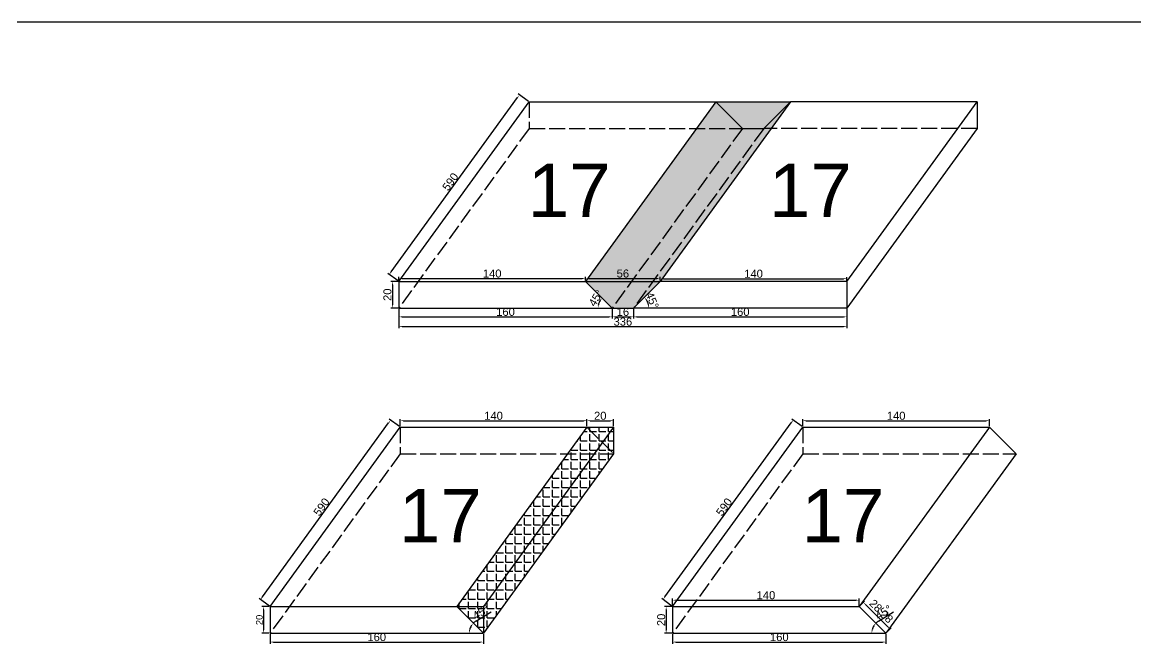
# Model space of a CAD drawing. Header units: millimetres. Extents: x 1455 to 24185, y -7314 to 4772.
# Drawn here: x 16924 to 17759, y 3893 to 4358 of the extents above; entities that cross this region are included whole.
import ezdxf

# ---------------------------------------------------------------- set-up
doc = ezdxf.new("R2010")
doc.units = ezdxf.units.MM
doc.linetypes.add('ACAD_ISO02W100', pattern=[15, 12, -3])
doc.layers.add('尺寸标注', color=6, linetype='Continuous')
doc.layers.add('标号', color=4, linetype='Continuous')
doc.styles.get("Standard").update_dxf_attribs({"font": 'arial.ttf'})
doc.dimstyles.new('ISO-25', dxfattribs={"dimtxt": 5, "dimasz": 2.5, "dimexe": 1.25, "dimexo": 0.625, "dimtad": 1, "dimtxsty": 'Standard', "dimcen": 2.5, "dimadec": 0, "dimazin": 0, "dimtfac": 1, "dimtmove": 0, "dimatfit": 3, "dimfxl": 1, "dimarcsym": 0})
doc.dimstyles.new('ISO-25-old', dxfattribs={"dimtxt": 6, "dimasz": 2.5, "dimexe": 1.25, "dimexo": 0.625, "dimtad": 1, "dimtxsty": 'Standard', "dimcen": 2.5, "dimadec": 0, "dimazin": 0, "dimtfac": 1, "dimtmove": 0, "dimatfit": 3, "dimfxl": 1, "dimarcsym": 0})

# ---------------------------------------------------------------- blocks, each defined once
blk = doc.blocks.new('*D1871')
at = {"layer": 'Defpoints', "color": 0, "transparency": 16777216}
for p in [(17206.86, 4144.15), (17366.86, 4144.15), (17366.86, 4137.57)]:
    blk.add_point(p, dxfattribs=at)
at = {"layer": '尺寸标注', "color": 0, "lineweight": -2, "transparency": 16777216}
for p, q in [((17206.86, 4143.52), (17206.86, 4136.32)), ((17366.86, 4143.52), (17366.86, 4136.32)), ((17209.36, 4137.57), (17364.36, 4137.57))]:
    blk.add_line(p, q, dxfattribs=at)
at = {"layer": '尺寸标注', "color": 0, "transparency": 16777216}
for points in [[(17209.36, 4137.98), (17209.36, 4137.15), (17206.86, 4137.57)], [(17364.36, 4137.98), (17364.36, 4137.15), (17366.86, 4137.57)]]:
    blk.add_solid(points, dxfattribs=at)
at = {"layer": '尺寸标注', "color": 0, "transparency": 16777216, "insert": (17286.86, 4141.26), "char_height": 6, "attachment_point": 5}
blk.add_mtext('160', dxfattribs=at)
blk = doc.blocks.new('*D1872')
at = {"layer": 'Defpoints', "color": 0, "transparency": 16777216}
for p in [(17366.86, 4144.15), (17382.86, 4144.15), (17382.86, 4137.57)]:
    blk.add_point(p, dxfattribs=at)
at = {"layer": '尺寸标注', "color": 0, "lineweight": -2, "transparency": 16777216}
for p, q in [((17366.86, 4143.52), (17366.86, 4136.32)), ((17382.86, 4143.52), (17382.86, 4136.32)), ((17369.36, 4137.57), (17380.36, 4137.57))]:
    blk.add_line(p, q, dxfattribs=at)
at = {"layer": '尺寸标注', "color": 0, "transparency": 16777216}
for points in [[(17369.36, 4137.98), (17369.36, 4137.15), (17366.86, 4137.57)], [(17380.36, 4137.98), (17380.36, 4137.15), (17382.86, 4137.57)]]:
    blk.add_solid(points, dxfattribs=at)
at = {"layer": '尺寸标注', "color": 0, "transparency": 16777216, "insert": (17374.86, 4141.26), "char_height": 6, "attachment_point": 5}
blk.add_mtext('16', dxfattribs=at)
blk = doc.blocks.new('*D1873')
at = {"layer": 'Defpoints', "color": 0, "transparency": 16777216}
for p in [(17382.86, 4144.15), (17542.86, 4144.15), (17542.86, 4137.57)]:
    blk.add_point(p, dxfattribs=at)
at = {"layer": '尺寸标注', "color": 0, "lineweight": -2, "transparency": 16777216}
for p, q in [((17382.86, 4143.52), (17382.86, 4136.32)), ((17542.86, 4143.52), (17542.86, 4136.32)), ((17385.36, 4137.57), (17540.36, 4137.57))]:
    blk.add_line(p, q, dxfattribs=at)
at = {"layer": '尺寸标注', "color": 0, "transparency": 16777216}
for points in [[(17385.36, 4137.98), (17385.36, 4137.15), (17382.86, 4137.57)], [(17540.36, 4137.98), (17540.36, 4137.15), (17542.86, 4137.57)]]:
    blk.add_solid(points, dxfattribs=at)
at = {"layer": '尺寸标注', "color": 0, "transparency": 16777216, "insert": (17462.86, 4141.26), "char_height": 6, "attachment_point": 5}
blk.add_mtext('160', dxfattribs=at)
blk = doc.blocks.new('*D1874')
at = {"layer": 'Defpoints', "color": 0, "transparency": 16777216}
for p in [(17206.86, 4164.15), (17202.03, 4144.15), (17206.86, 4144.15)]:
    blk.add_point(p, dxfattribs=at)
at = {"layer": '尺寸标注', "color": 0, "lineweight": -2, "transparency": 16777216}
for p, q in [((17206.24, 4164.15), (17200.78, 4164.15)), ((17202.03, 4161.65), (17202.03, 4146.65)), ((17206.24, 4144.15), (17200.78, 4144.15))]:
    blk.add_line(p, q, dxfattribs=at)
at = {"layer": '尺寸标注', "color": 0, "transparency": 16777216}
for points in [[(17201.61, 4161.65), (17202.44, 4161.65), (17202.03, 4164.15)], [(17201.61, 4146.65), (17202.44, 4146.65), (17202.03, 4144.15)]]:
    blk.add_solid(points, dxfattribs=at)
at = {"layer": '尺寸标注', "color": 0, "transparency": 16777216, "insert": (17198.34, 4154.15), "char_height": 6, "attachment_point": 5, "rotation": 90}
blk.add_mtext('20', dxfattribs=at)
blk = doc.blocks.new('*D1875')
at = {"layer": 'Defpoints', "color": 0, "transparency": 16777216}
for p in [(17297.29, 4303.81), (17304.48, 4298.59), (17206.86, 4164.15)]:
    blk.add_point(p, dxfattribs=at)
at = {"layer": '尺寸标注', "color": 0, "lineweight": -2, "transparency": 16777216}
for p, q in [((17201.14, 4171.39), (17295.82, 4301.79)), ((17303.98, 4298.96), (17296.28, 4304.55)), ((17206.35, 4164.51), (17198.66, 4170.1))]:
    blk.add_line(p, q, dxfattribs=at)
at = {"layer": '尺寸标注', "color": 0, "transparency": 16777216}
for points in [[(17295.48, 4302.04), (17296.16, 4301.55), (17297.29, 4303.81)], [(17200.8, 4171.64), (17201.48, 4171.15), (17199.67, 4169.37)]]:
    blk.add_solid(points, dxfattribs=at)
at = {"layer": '尺寸标注', "color": 0, "transparency": 16777216, "insert": (17245.5, 4238.76), "char_height": 6, "attachment_point": 5, "rotation": 54.01682}
blk.add_mtext('590', dxfattribs=at)
blk = doc.blocks.new('*D1876')
at = {"layer": 'Defpoints', "color": 0, "transparency": 16777216}
for p in [(17206.86, 4164.15), (17346.86, 4166.3), (17346.86, 4164.15)]:
    blk.add_point(p, dxfattribs=at)
at = {"layer": '尺寸标注', "color": 0, "lineweight": -2, "transparency": 16777216}
for p, q in [((17206.86, 4164.77), (17206.86, 4167.55)), ((17346.86, 4164.77), (17346.86, 4167.55)), ((17209.36, 4166.3), (17344.36, 4166.3))]:
    blk.add_line(p, q, dxfattribs=at)
at = {"layer": '尺寸标注', "color": 0, "transparency": 16777216}
for points in [[(17209.36, 4166.72), (17209.36, 4165.89), (17206.86, 4166.3)], [(17344.36, 4166.72), (17344.36, 4165.89), (17346.86, 4166.3)]]:
    blk.add_solid(points, dxfattribs=at)
at = {"layer": '尺寸标注', "color": 0, "transparency": 16777216, "insert": (17276.86, 4169.99), "char_height": 6, "attachment_point": 5}
blk.add_mtext('140', dxfattribs=at)
blk = doc.blocks.new('*D1877')
at = {"layer": 'Defpoints', "color": 0, "transparency": 16777216}
for p in [(17346.86, 4164.15), (17206.86, 4144.15), (17356.55, 4146.91), (17366.86, 4144.15), (17366.86, 4144.15)]:
    blk.add_point(p, dxfattribs=at)
at = {"layer": '尺寸标注', "color": 0, "lineweight": -2, "transparency": 16777216}
blk.add_arc((17366.86, 4144.15), 10.68, 148.44574, 166.55426, dxfattribs=at)
at = {"layer": '尺寸标注', "color": 0, "transparency": 16777216}
for points in [[(17357.43, 4149.99), (17358.09, 4149.48), (17359.31, 4151.7)], [(17356.89, 4146.58), (17356.06, 4146.68), (17356.18, 4144.15)]]:
    blk.add_solid(points, dxfattribs=at)
at = {"layer": '尺寸标注', "color": 0, "transparency": 16777216, "insert": (17354.63, 4151.66), "char_height": 6, "attachment_point": 5, "rotation": 58.44574}
blk.add_mtext('45°', dxfattribs=at)
blk = doc.blocks.new('*D1878')
at = {"layer": 'Defpoints', "color": 0, "transparency": 16777216}
for p in [(17402.86, 4164.15), (17382.86, 4144.15), (17382.86, 4144.15), (17393.94, 4147.11), (17542.86, 4144.15)]:
    blk.add_point(p, dxfattribs=at)
at = {"layer": '尺寸标注', "color": 0, "lineweight": -2, "transparency": 16777216}
blk.add_arc((17382.86, 4144.15), 11.47, 12.51393, 32.48607, dxfattribs=at)
at = {"layer": '尺寸标注', "color": 0, "transparency": 16777216}
for points in [[(17392.21, 4150.05), (17392.86, 4150.57), (17390.97, 4152.26)], [(17394.47, 4146.68), (17393.64, 4146.59), (17394.33, 4144.15)]]:
    blk.add_solid(points, dxfattribs=at)
at = {"layer": '尺寸标注', "color": 0, "transparency": 16777216, "insert": (17396.85, 4149.94), "char_height": 6, "attachment_point": 5, "rotation": 292.5}
blk.add_mtext('45°', dxfattribs=at)
blk = doc.blocks.new('*D1879')
at = {"layer": 'Defpoints', "color": 0, "transparency": 16777216}
for p in [(17346.86, 4164.15), (17402.86, 4166.3), (17402.86, 4164.15)]:
    blk.add_point(p, dxfattribs=at)
at = {"layer": '尺寸标注', "color": 0, "lineweight": -2, "transparency": 16777216}
for p, q in [((17346.86, 4164.77), (17346.86, 4167.55)), ((17402.86, 4164.77), (17402.86, 4167.55)), ((17349.36, 4166.3), (17400.36, 4166.3))]:
    blk.add_line(p, q, dxfattribs=at)
at = {"layer": '尺寸标注', "color": 0, "transparency": 16777216}
for points in [[(17349.36, 4166.72), (17349.36, 4165.89), (17346.86, 4166.3)], [(17400.36, 4166.72), (17400.36, 4165.89), (17402.86, 4166.3)]]:
    blk.add_solid(points, dxfattribs=at)
at = {"layer": '尺寸标注', "color": 0, "transparency": 16777216, "insert": (17374.86, 4169.99), "char_height": 6, "attachment_point": 5}
blk.add_mtext('56', dxfattribs=at)
blk = doc.blocks.new('*D1880')
at = {"layer": 'Defpoints', "color": 0, "transparency": 16777216}
for p in [(17402.86, 4164.15), (17542.86, 4166.16), (17542.86, 4164.15)]:
    blk.add_point(p, dxfattribs=at)
at = {"layer": '尺寸标注', "color": 0, "lineweight": -2, "transparency": 16777216}
for p, q in [((17402.86, 4164.77), (17402.86, 4167.41)), ((17542.86, 4164.77), (17542.86, 4167.41)), ((17405.36, 4166.16), (17540.36, 4166.16))]:
    blk.add_line(p, q, dxfattribs=at)
at = {"layer": '尺寸标注', "color": 0, "transparency": 16777216}
for points in [[(17405.36, 4166.58), (17405.36, 4165.75), (17402.86, 4166.16)], [(17540.36, 4166.58), (17540.36, 4165.75), (17542.86, 4166.16)]]:
    blk.add_solid(points, dxfattribs=at)
at = {"layer": '尺寸标注', "color": 0, "transparency": 16777216, "insert": (17472.86, 4169.85), "char_height": 6, "attachment_point": 5}
blk.add_mtext('140', dxfattribs=at)
blk = doc.blocks.new('*D1881')
at = {"layer": 'Defpoints', "color": 0, "transparency": 16777216}
for p in [(17206.86, 4144.15), (17542.86, 4144.15), (17542.86, 4130.26)]:
    blk.add_point(p, dxfattribs=at)
at = {"layer": '尺寸标注', "color": 0, "lineweight": -2, "transparency": 16777216}
for p, q in [((17206.86, 4143.52), (17206.86, 4129.01)), ((17542.86, 4143.52), (17542.86, 4129.01)), ((17209.36, 4130.26), (17540.36, 4130.26))]:
    blk.add_line(p, q, dxfattribs=at)
at = {"layer": '尺寸标注', "color": 0, "transparency": 16777216}
for points in [[(17209.36, 4130.68), (17209.36, 4129.85), (17206.86, 4130.26)], [(17540.36, 4130.68), (17540.36, 4129.85), (17542.86, 4130.26)]]:
    blk.add_solid(points, dxfattribs=at)
at = {"layer": '尺寸标注', "color": 0, "transparency": 16777216, "insert": (17374.86, 4133.95), "char_height": 6, "attachment_point": 5}
blk.add_mtext('336', dxfattribs=at)
blk = doc.blocks.new('*D1882')
at = {"layer": 'Defpoints', "color": 0, "transparency": 16777216}
for p in [(17110.27, 3900.55), (17270.27, 3900.55), (17270.27, 3893.97)]:
    blk.add_point(p, dxfattribs=at)
at = {"layer": '尺寸标注', "color": 0, "lineweight": -2, "transparency": 16777216}
for p, q in [((17110.27, 3899.92), (17110.27, 3892.72)), ((17270.27, 3899.92), (17270.27, 3892.72)), ((17112.77, 3893.97), (17267.77, 3893.97))]:
    blk.add_line(p, q, dxfattribs=at)
at = {"layer": '尺寸标注', "color": 0, "transparency": 16777216}
for points in [[(17112.77, 3894.38), (17112.77, 3893.55), (17110.27, 3893.97)], [(17267.77, 3894.38), (17267.77, 3893.55), (17270.27, 3893.97)]]:
    blk.add_solid(points, dxfattribs=at)
at = {"layer": '尺寸标注', "color": 0, "transparency": 16777216, "insert": (17190.27, 3897.66), "char_height": 6, "attachment_point": 5}
blk.add_mtext('160', dxfattribs=at)
blk = doc.blocks.new('*D1883')
at = {"layer": 'Defpoints', "color": 0, "transparency": 16777216}
for p in [(17110.27, 3920.55), (17105.43, 3900.55), (17110.27, 3900.55)]:
    blk.add_point(p, dxfattribs=at)
at = {"layer": '尺寸标注', "color": 0, "lineweight": -2, "transparency": 16777216}
for p, q in [((17109.64, 3920.55), (17104.18, 3920.55)), ((17105.43, 3918.05), (17105.43, 3903.05)), ((17109.64, 3900.55), (17104.18, 3900.55))]:
    blk.add_line(p, q, dxfattribs=at)
at = {"layer": '尺寸标注', "color": 0, "transparency": 16777216}
for points in [[(17105.02, 3918.05), (17105.85, 3918.05), (17105.43, 3920.55)], [(17105.02, 3903.05), (17105.85, 3903.05), (17105.43, 3900.55)]]:
    blk.add_solid(points, dxfattribs=at)
at = {"layer": '尺寸标注', "color": 0, "transparency": 16777216, "insert": (17102.25, 3910.55), "char_height": 5, "attachment_point": 5, "rotation": 90}
blk.add_mtext('20', dxfattribs=at)
blk = doc.blocks.new('*D1884')
at = {"layer": 'Defpoints', "color": 0, "transparency": 16777216}
for p in [(17200.7, 4060.21), (17207.89, 4054.99), (17110.27, 3920.55)]:
    blk.add_point(p, dxfattribs=at)
at = {"layer": '尺寸标注', "color": 0, "lineweight": -2, "transparency": 16777216}
for p, q in [((17104.54, 3927.79), (17199.23, 4058.19)), ((17207.38, 4055.36), (17199.69, 4060.95)), ((17109.76, 3920.91), (17102.06, 3926.5))]:
    blk.add_line(p, q, dxfattribs=at)
at = {"layer": '尺寸标注', "color": 0, "transparency": 16777216}
for points in [[(17198.89, 4058.44), (17199.57, 4057.95), (17200.7, 4060.21)], [(17104.21, 3928.03), (17104.88, 3927.55), (17103.08, 3925.77)]]:
    blk.add_solid(points, dxfattribs=at)
at = {"layer": '尺寸标注', "color": 0, "transparency": 16777216, "insert": (17148.9, 3995.16), "char_height": 6, "attachment_point": 5, "rotation": 54.01682}
blk.add_mtext('590', dxfattribs=at)
blk = doc.blocks.new('*D1841')
at = {"layer": 'Defpoints', "color": 0, "transparency": 16777216}
for p in [(17347.89, 4059.76), (17207.89, 4054.99), (17347.89, 4054.99)]:
    blk.add_point(p, dxfattribs=at)
at = {"layer": '尺寸标注', "color": 0, "lineweight": -2, "transparency": 16777216}
for p, q in [((17207.89, 4055.62), (17207.89, 4061.01)), ((17210.39, 4059.76), (17345.39, 4059.76)), ((17347.89, 4055.62), (17347.89, 4061.01))]:
    blk.add_line(p, q, dxfattribs=at)
at = {"layer": '尺寸标注', "color": 0, "transparency": 16777216}
for points in [[(17210.39, 4060.18), (17210.39, 4059.35), (17207.89, 4059.76)], [(17345.39, 4060.18), (17345.39, 4059.35), (17347.89, 4059.76)]]:
    blk.add_solid(points, dxfattribs=at)
at = {"layer": '尺寸标注', "color": 0, "transparency": 16777216, "insert": (17277.89, 4063.45), "char_height": 6, "attachment_point": 5}
blk.add_mtext('140', dxfattribs=at)
blk = doc.blocks.new('*D1885')
at = {"layer": 'Defpoints', "color": 0, "transparency": 16777216}
for p in [(17250.27, 3920.55), (17110.27, 3900.55), (17259.95, 3903.31), (17270.27, 3900.55), (17270.27, 3900.55)]:
    blk.add_point(p, dxfattribs=at)
at = {"layer": '尺寸标注', "color": 0, "lineweight": -2, "transparency": 16777216}
blk.add_line((17264.68, 3909.64), (17275.98, 3916.59), dxfattribs=at)
for start, end in [(121.55426, 135), (148.44574, 166.55426)]:
    blk.add_arc((17270.27, 3900.55), 10.68, start, end, dxfattribs=at)
at = {"layer": '尺寸标注', "color": 0, "transparency": 16777216}
for points in [[(17260.84, 3906.39), (17261.5, 3905.88), (17262.72, 3908.1)], [(17260.3, 3902.98), (17259.47, 3903.08), (17259.59, 3900.55)]]:
    blk.add_solid(points, dxfattribs=at)
at = {"layer": '尺寸标注', "color": 0, "transparency": 16777216, "insert": (17268.41, 3916.25), "char_height": 6, "attachment_point": 5, "rotation": 31.55426}
blk.add_mtext('45°', dxfattribs=at)
blk = doc.blocks.new('*D1842')
at = {"layer": 'Defpoints', "color": 0, "transparency": 16777216}
for p in [(17367.89, 4059.76), (17347.89, 4054.99), (17367.89, 4054.99)]:
    blk.add_point(p, dxfattribs=at)
at = {"layer": '尺寸标注', "color": 0, "lineweight": -2, "transparency": 16777216}
for p, q in [((17347.89, 4055.62), (17347.89, 4061.01)), ((17350.39, 4059.76), (17365.39, 4059.76)), ((17367.89, 4055.62), (17367.89, 4061.01))]:
    blk.add_line(p, q, dxfattribs=at)
at = {"layer": '尺寸标注', "color": 0, "transparency": 16777216}
for points in [[(17350.39, 4060.18), (17350.39, 4059.35), (17347.89, 4059.76)], [(17365.39, 4060.18), (17365.39, 4059.35), (17367.89, 4059.76)]]:
    blk.add_solid(points, dxfattribs=at)
at = {"layer": '尺寸标注', "color": 0, "transparency": 16777216, "insert": (17357.89, 4063.45), "char_height": 6, "attachment_point": 5}
blk.add_mtext('20', dxfattribs=at)
blk = doc.blocks.new('*D1886')
at = {"layer": 'Defpoints', "color": 0, "transparency": 16777216}
for p in [(17412.15, 3900.55), (17572.15, 3900.55), (17572.15, 3893.97)]:
    blk.add_point(p, dxfattribs=at)
at = {"layer": '尺寸标注', "color": 0, "lineweight": -2, "transparency": 16777216}
for p, q in [((17412.15, 3899.92), (17412.15, 3892.72)), ((17572.15, 3899.92), (17572.15, 3892.72)), ((17414.65, 3893.97), (17569.65, 3893.97))]:
    blk.add_line(p, q, dxfattribs=at)
at = {"layer": '尺寸标注', "color": 0, "transparency": 16777216}
for points in [[(17414.65, 3894.38), (17414.65, 3893.55), (17412.15, 3893.97)], [(17569.65, 3894.38), (17569.65, 3893.55), (17572.15, 3893.97)]]:
    blk.add_solid(points, dxfattribs=at)
at = {"layer": '尺寸标注', "color": 0, "transparency": 16777216, "insert": (17492.15, 3897.66), "char_height": 6, "attachment_point": 5}
blk.add_mtext('160', dxfattribs=at)
blk = doc.blocks.new('*D1887')
at = {"layer": 'Defpoints', "color": 0, "transparency": 16777216}
for p in [(17412.15, 3920.55), (17407.31, 3900.55), (17412.15, 3900.55)]:
    blk.add_point(p, dxfattribs=at)
at = {"layer": '尺寸标注', "color": 0, "lineweight": -2, "transparency": 16777216}
for p, q in [((17411.52, 3920.55), (17406.06, 3920.55)), ((17407.31, 3918.05), (17407.31, 3903.05)), ((17411.52, 3900.55), (17406.06, 3900.55))]:
    blk.add_line(p, q, dxfattribs=at)
at = {"layer": '尺寸标注', "color": 0, "transparency": 16777216}
for points in [[(17406.9, 3918.05), (17407.73, 3918.05), (17407.31, 3920.55)], [(17406.9, 3903.05), (17407.73, 3903.05), (17407.31, 3900.55)]]:
    blk.add_solid(points, dxfattribs=at)
at = {"layer": '尺寸标注', "color": 0, "transparency": 16777216, "insert": (17403.63, 3910.55), "char_height": 6, "attachment_point": 5, "rotation": 90}
blk.add_mtext('20', dxfattribs=at)
blk = doc.blocks.new('*D1888')
at = {"layer": 'Defpoints', "color": 0, "transparency": 16777216}
for p in [(17502.58, 4060.21), (17509.77, 4054.99), (17412.15, 3920.55)]:
    blk.add_point(p, dxfattribs=at)
at = {"layer": '尺寸标注', "color": 0, "lineweight": -2, "transparency": 16777216}
for p, q in [((17406.43, 3927.79), (17501.11, 4058.19)), ((17509.26, 4055.36), (17501.57, 4060.95)), ((17411.64, 3920.91), (17403.95, 3926.5))]:
    blk.add_line(p, q, dxfattribs=at)
at = {"layer": '尺寸标注', "color": 0, "transparency": 16777216}
for points in [[(17500.77, 4058.44), (17501.45, 4057.95), (17502.58, 4060.21)], [(17406.09, 3928.03), (17406.76, 3927.55), (17404.96, 3925.77)]]:
    blk.add_solid(points, dxfattribs=at)
at = {"layer": '尺寸标注', "color": 0, "transparency": 16777216, "insert": (17450.78, 3995.16), "char_height": 6, "attachment_point": 5, "rotation": 54.01682}
blk.add_mtext('590', dxfattribs=at)
blk = doc.blocks.new('*D1843')
at = {"layer": 'Defpoints', "color": 0, "transparency": 16777216}
for p in [(17649.77, 4059.76), (17509.77, 4054.99), (17649.77, 4054.99)]:
    blk.add_point(p, dxfattribs=at)
at = {"layer": '尺寸标注', "color": 0, "lineweight": -2, "transparency": 16777216}
for p, q in [((17509.77, 4055.62), (17509.77, 4061.01)), ((17512.27, 4059.76), (17647.27, 4059.76)), ((17649.77, 4055.62), (17649.77, 4061.01))]:
    blk.add_line(p, q, dxfattribs=at)
at = {"layer": '尺寸标注', "color": 0, "transparency": 16777216}
for points in [[(17512.27, 4060.18), (17512.27, 4059.35), (17509.77, 4059.76)], [(17647.27, 4060.18), (17647.27, 4059.35), (17649.77, 4059.76)]]:
    blk.add_solid(points, dxfattribs=at)
at = {"layer": '尺寸标注', "color": 0, "transparency": 16777216, "insert": (17579.77, 4063.45), "char_height": 6, "attachment_point": 5}
blk.add_mtext('140', dxfattribs=at)
blk = doc.blocks.new('*D1889')
at = {"layer": 'Defpoints', "color": 0, "transparency": 16777216}
for p in [(17552.15, 3920.55), (17412.15, 3900.55), (17561.83, 3903.31), (17572.15, 3900.55), (17572.15, 3900.55)]:
    blk.add_point(p, dxfattribs=at)
at = {"layer": '尺寸标注', "color": 0, "lineweight": -2, "transparency": 16777216}
blk.add_line((17566.56, 3909.64), (17577.86, 3916.59), dxfattribs=at)
for start, end in [(121.55426, 135), (148.44574, 166.55426)]:
    blk.add_arc((17572.15, 3900.55), 10.68, start, end, dxfattribs=at)
at = {"layer": '尺寸标注', "color": 0, "transparency": 16777216}
for points in [[(17562.72, 3906.39), (17563.38, 3905.88), (17564.6, 3908.1)], [(17562.18, 3902.98), (17561.35, 3903.08), (17561.47, 3900.55)]]:
    blk.add_solid(points, dxfattribs=at)
at = {"layer": '尺寸标注', "color": 0, "transparency": 16777216, "insert": (17570.29, 3916.25), "char_height": 6, "attachment_point": 5, "rotation": 31.55426}
blk.add_mtext('45°', dxfattribs=at)
blk = doc.blocks.new('*D1844')
at = {"layer": 'Defpoints', "color": 0, "transparency": 16777216}
for p in [(17552.15, 3925.31), (17412.15, 3920.55), (17552.15, 3920.55)]:
    blk.add_point(p, dxfattribs=at)
at = {"layer": '尺寸标注', "color": 0, "lineweight": -2, "transparency": 16777216}
for p, q in [((17412.15, 3921.17), (17412.15, 3926.56)), ((17414.65, 3925.31), (17549.65, 3925.31)), ((17552.15, 3921.17), (17552.15, 3926.56))]:
    blk.add_line(p, q, dxfattribs=at)
at = {"layer": '尺寸标注', "color": 0, "transparency": 16777216}
for points in [[(17414.65, 3925.73), (17414.65, 3924.9), (17412.15, 3925.31)], [(17549.65, 3925.73), (17549.65, 3924.9), (17552.15, 3925.31)]]:
    blk.add_solid(points, dxfattribs=at)
at = {"layer": '尺寸标注', "color": 0, "transparency": 16777216, "insert": (17482.15, 3929), "char_height": 6, "attachment_point": 5}
blk.add_mtext('140', dxfattribs=at)
blk = doc.blocks.new('*D1890')
at = {"layer": 'Defpoints', "color": 0, "transparency": 16777216}
for p in [(17552.15, 3920.55), (17572.15, 3900.55), (17575.26, 3903.66)]:
    blk.add_point(p, dxfattribs=at)
at = {"layer": '尺寸标注', "color": 0, "lineweight": -2, "transparency": 16777216}
for p, q in [((17552.59, 3920.99), (17556.15, 3924.55)), ((17557.03, 3921.9), (17573.5, 3905.43)), ((17572.59, 3900.99), (17576.15, 3904.55))]:
    blk.add_line(p, q, dxfattribs=at)
at = {"layer": '尺寸标注', "color": 0, "transparency": 16777216}
for points in [[(17557.33, 3922.19), (17556.74, 3921.6), (17555.26, 3923.66)], [(17573.79, 3905.73), (17573.2, 3905.14), (17575.26, 3903.66)]]:
    blk.add_solid(points, dxfattribs=at)
at = {"layer": '尺寸标注', "color": 0, "transparency": 16777216, "insert": (17568.26, 3916.65), "char_height": 6, "attachment_point": 5, "rotation": 315}
blk.add_mtext('28,28', dxfattribs=at)

msp = doc.modelspace()

# ---------------------------------------------------------------- hatches: boundary and pattern name
h = msp.add_hatch(color=3)
h.dxf.hatch_style = 1
h.paths.add_polyline_path([(17464.482, 4278.593), (17429.96, 4278.593), (17346.86, 4164.146), (17381.382, 4164.146)])
h.paths.add_polyline_path([(17444.482, 4298.593), (17429.96, 4278.593), (17464.482, 4278.593)])
h.paths.add_polyline_path([(17500.482, 4298.593), (17444.482, 4298.593), (17464.482, 4278.593), (17480.482, 4278.593)])
h.paths.add_polyline_path([(17485.96, 4278.593), (17480.482, 4278.593), (17397.382, 4164.146), (17402.86, 4164.146)])
h.paths.add_polyline_path([(17480.482, 4278.593), (17464.482, 4278.593), (17381.382, 4164.146), (17397.382, 4164.146)])
h.paths.add_polyline_path([(17500.482, 4298.593), (17480.482, 4278.593), (17485.96, 4278.593)], flags=17)
h.paths.add_polyline_path([(17381.382, 4164.146), (17346.86, 4164.146), (17366.86, 4144.146)])
h.paths.add_polyline_path([(17397.382, 4164.146), (17381.382, 4164.146), (17366.86, 4144.146), (17382.86, 4144.146)])
h.paths.add_polyline_path([(17402.86, 4164.146), (17397.382, 4164.146), (17382.86, 4144.146)])
h = msp.add_hatch()
h.set_pattern_fill('ANGLE', color=256)
h.set_pattern_definition([(0, (6928.38, 2948.078), (0, 6.985), [5.08, -1.905]), (90, (6928.38, 2948.078), (-6.985, 4e-16), [5.08, -1.905])])
h.paths.add_polyline_path([(17353.366, 4034.993), (17333.366, 4034.993), (17250.267, 3920.546), (17270.267, 3920.546)])
h.paths.add_polyline_path([(17359.475, 4043.406), (17347.888, 4054.993), (17333.366, 4034.993), (17353.366, 4034.993)])
h.paths.add_polyline_path([(17367.888, 4054.993), (17347.888, 4054.993), (17359.475, 4043.406)])
h.paths.add_polyline_path([(17367.888, 4054.993), (17359.475, 4043.406), (17367.888, 4034.993)])
h.paths.add_polyline_path([(17367.888, 4034.993), (17353.366, 4034.993), (17270.267, 3920.546), (17270.267, 3900.546)])
h.paths.add_polyline_path([(17270.267, 3920.546), (17250.267, 3920.546), (17270.267, 3900.546)])
h.paths.add_polyline_path([(17359.475, 4043.406), (17353.366, 4034.993), (17367.888, 4034.993)])

# ---------------------------------------------------------------- linework, layer by layer
for p, q in [((24184.578, 4358.244), (14772.062, 4358.244)), ((17206.86, 4164.146), (17304.482, 4298.593)), ((17304.482, 4298.593), (17444.482, 4298.593)), ((17444.482, 4298.593), (17346.86, 4164.146)), ((17500.482, 4298.593), (17402.86, 4164.146)), ((17444.482, 4298.593), (17464.482, 4278.593)), ((17444.482, 4298.593), (17500.482, 4298.593)), ((17500.482, 4298.593), (17480.482, 4278.593)), ((17640.482, 4298.593), (17500.482, 4298.593)), ((17542.86, 4164.146), (17640.482, 4298.593)), ((17640.482, 4298.593), (17640.482, 4278.593)), ((17464.482, 4278.593), (17480.482, 4278.593)), ((17640.482, 4278.593), (17542.86, 4144.146)), ((17206.86, 4164.146), (17206.86, 4144.146)), ((17206.86, 4164.146), (17346.86, 4164.146)), ((17346.86, 4164.146), (17366.86, 4144.146)), ((17346.86, 4164.146), (17402.86, 4164.146)), ((17402.86, 4164.146), (17382.86, 4144.146)), ((17542.86, 4164.146), (17402.86, 4164.146)), ((17542.86, 4164.146), (17542.86, 4144.146)), ((17206.86, 4144.146), (17366.86, 4144.146)), ((17366.86, 4144.146), (17382.86, 4144.146)), ((17542.86, 4144.146), (17382.86, 4144.146)), ((17110.267, 3920.546), (17207.888, 4054.993)), ((17207.888, 4054.993), (17347.888, 4054.993)), ((17347.888, 4054.993), (17250.267, 3920.546)), ((17367.888, 4054.993), (17270.267, 3920.546)), ((17347.888, 4054.993), (17367.888, 4054.993)), ((17367.888, 4054.993), (17367.888, 4034.993)), ((17412.148, 3920.546), (17509.769, 4054.993)), ((17509.769, 4054.993), (17649.769, 4054.993)), ((17649.769, 4054.993), (17552.148, 3920.546)), ((17649.769, 4054.993), (17669.769, 4034.993)), ((17367.888, 4034.993), (17270.267, 3900.546)), ((17669.769, 4034.993), (17572.148, 3900.546)), ((17110.267, 3920.546), (17110.267, 3900.546)), ((17110.267, 3920.546), (17250.267, 3920.546)), ((17250.267, 3920.546), (17270.267, 3900.546)), ((17250.267, 3920.546), (17270.267, 3920.546)), ((17270.267, 3920.546), (17270.267, 3900.546)), ((17412.148, 3920.546), (17412.148, 3900.546)), ((17412.148, 3920.546), (17552.148, 3920.546)), ((17552.148, 3920.546), (17572.148, 3900.546)), ((17110.267, 3900.546), (17270.267, 3900.546)), ((17412.148, 3900.546), (17572.148, 3900.546))]:
    msp.add_line(p, q)
at = {"linetype": 'ACAD_ISO02W100'}
for p, q in [((17304.482, 4298.593), (17304.482, 4278.593)), ((17304.482, 4278.593), (17206.86, 4144.146)), ((17304.482, 4278.593), (17464.482, 4278.593)), ((17464.482, 4278.593), (17366.86, 4144.146)), ((17480.482, 4278.593), (17382.86, 4144.146)), ((17640.482, 4278.593), (17480.482, 4278.593)), ((17207.888, 4054.993), (17207.888, 4034.993)), ((17347.888, 4054.993), (17367.888, 4034.993)), ((17509.769, 4054.993), (17509.769, 4034.993)), ((17207.888, 4034.993), (17110.267, 3900.546)), ((17207.888, 4034.993), (17367.888, 4034.993)), ((17509.769, 4034.993), (17412.148, 3900.546)), ((17509.769, 4034.993), (17669.769, 4034.993))]:
    msp.add_line(p, q, dxfattribs=at)

# ---------------------------------------------------------------- texts
at = {"layer": '标号', "char_height": 40, "attachment_point": 7}
for insert in [(17303.525, 4212.314), (17484.368, 4212.314), (17206.932, 3968.714), (17508.813, 3968.714)]:
    msp.add_mtext_dynamic_manual_height_columns('17 ', width=70.10425, gutter_width=12.5, heights=[0], dxfattribs=dict(at, insert=insert))

# ---------------------------------------------------------------- dimensions: what is measured, and where the dimension line sits
at = {"layer": '尺寸标注'}
for p1, p2, picture, middle in [((17206.86, 4164.146), (17304.482, 4298.593), '*D1875', (17245.496, 4238.758)), ((17110.267, 3920.546), (17207.888, 4054.993), '*D1884', (17148.902, 3995.158)), ((17412.148, 3920.546), (17509.769, 4054.993), '*D1888', (17450.783, 3995.158))]:
    dim = msp.add_aligned_dim(p1=p1, p2=p2, distance=8.887, text='590', dimstyle='ISO-25-old', dxfattribs=at)
    dim.commit()
    dim.dimension.update_dxf_attribs({"geometry": picture, "text_midpoint": middle})
for p1, p2, distance, picture, middle in [((17206.86, 4164.146), (17346.86, 4164.146), 2.157, '*D1876', (17276.86, 4169.992)), ((17346.86, 4164.146), (17402.86, 4164.146), 2.157, '*D1879', (17374.86, 4169.992)), ((17402.86, 4164.146), (17542.86, 4164.146), 2.016, '*D1880', (17472.86, 4169.851)), ((17206.86, 4144.146), (17366.86, 4144.146), -6.578, '*D1871', (17286.86, 4141.256)), ((17206.86, 4144.146), (17542.86, 4144.146), -13.882, '*D1881', (17374.86, 4133.955)), ((17207.888, 4054.993), (17347.888, 4054.993), 4.769, '*D1841', (17277.888, 4063.451)), ((17347.888, 4054.993), (17367.888, 4054.993), 4.769, '*D1842', (17357.888, 4063.451)), ((17509.769, 4054.993), (17649.769, 4054.993), 4.769, '*D1843', (17579.769, 4063.451)), ((17412.148, 3920.546), (17552.148, 3920.546), 4.769, '*D1844', (17482.148, 3929.003)), ((17552.148, 3920.546), (17572.148, 3900.546), 4.408, '*D1890', (17568.256, 3916.655)), ((17110.267, 3900.546), (17270.267, 3900.546), -6.578, '*D1882', (17190.267, 3897.656)), ((17412.148, 3900.546), (17572.148, 3900.546), -6.578, '*D1886', (17492.148, 3897.656))]:
    dim = msp.add_aligned_dim(p1=p1, p2=p2, distance=distance, dimstyle='ISO-25-old', dxfattribs=at)
    dim.commit()
    dim.dimension.update_dxf_attribs({"geometry": picture, "text_midpoint": middle})
for base, p1, p2, dimstyle, picture, middle in [((17202.026, 4144.146), (17206.86, 4164.146), (17206.86, 4144.146), 'ISO-25-old', '*D1874', (17198.338, 4154.146)), ((17105.433, 3900.546), (17110.267, 3920.546), (17110.267, 3900.546), 'ISO-25', '*D1883', (17102.255, 3910.546)), ((17407.313, 3900.546), (17412.148, 3920.546), (17412.148, 3900.546), 'ISO-25-old', '*D1887', (17403.625, 3910.546))]:
    dim = msp.add_linear_dim(base=base, p1=p1, p2=p2, angle=90, dimstyle=dimstyle, dxfattribs=at)
    dim.commit()
    dim.dimension.update_dxf_attribs({"geometry": picture, "text_midpoint": middle})
for base, line1, line2, picture, middle in [((17356.547, 4146.91), ((17206.86, 4144.146), (17366.86, 4144.146)), ((17346.86, 4164.146), (17366.86, 4144.146)), '*D1877', (17357.761, 4149.734)), ((17393.939, 4147.115), ((17542.86, 4144.146), (17382.86, 4144.146)), ((17402.86, 4164.146), (17382.86, 4144.146)), '*D1878', (17393.456, 4148.535))]:
    dim = msp.add_angular_dim_2l(base=base, line1=line1, line2=line2, dimstyle='ISO-25-old', dxfattribs=at)
    dim.commit()
    dim.dimension.update_dxf_attribs({"geometry": picture, "text_midpoint": middle, "dimtype": 162})
for base, p1, p2, picture, middle in [((17382.86, 4137.568), (17366.86, 4144.146), (17382.86, 4144.146), '*D1872', (17374.86, 4141.256)), ((17542.86, 4137.568), (17382.86, 4144.146), (17542.86, 4144.146), '*D1873', (17462.86, 4141.256))]:
    dim = msp.add_linear_dim(base=base, p1=p1, p2=p2, dimstyle='ISO-25-old', dxfattribs=at)
    dim.commit()
    dim.dimension.update_dxf_attribs({"geometry": picture, "text_midpoint": middle})
for base, line1, line2, picture, middle in [((17259.953, 3903.31), ((17110.267, 3900.546), (17270.267, 3900.546)), ((17250.267, 3920.546), (17270.267, 3900.546)), '*D1885', (17268.406, 3916.248)), ((17561.834, 3903.31), ((17412.148, 3900.546), (17572.148, 3900.546)), ((17552.148, 3920.546), (17572.148, 3900.546)), '*D1889', (17570.287, 3916.248))]:
    dim = msp.add_angular_dim_2l(base=base, line1=line1, line2=line2, dimstyle='ISO-25-old', dxfattribs=at)
    dim.commit()
    dim.dimension.update_dxf_attribs({"geometry": picture, "text_midpoint": middle})

doc.saveas('drawing.dxf')
